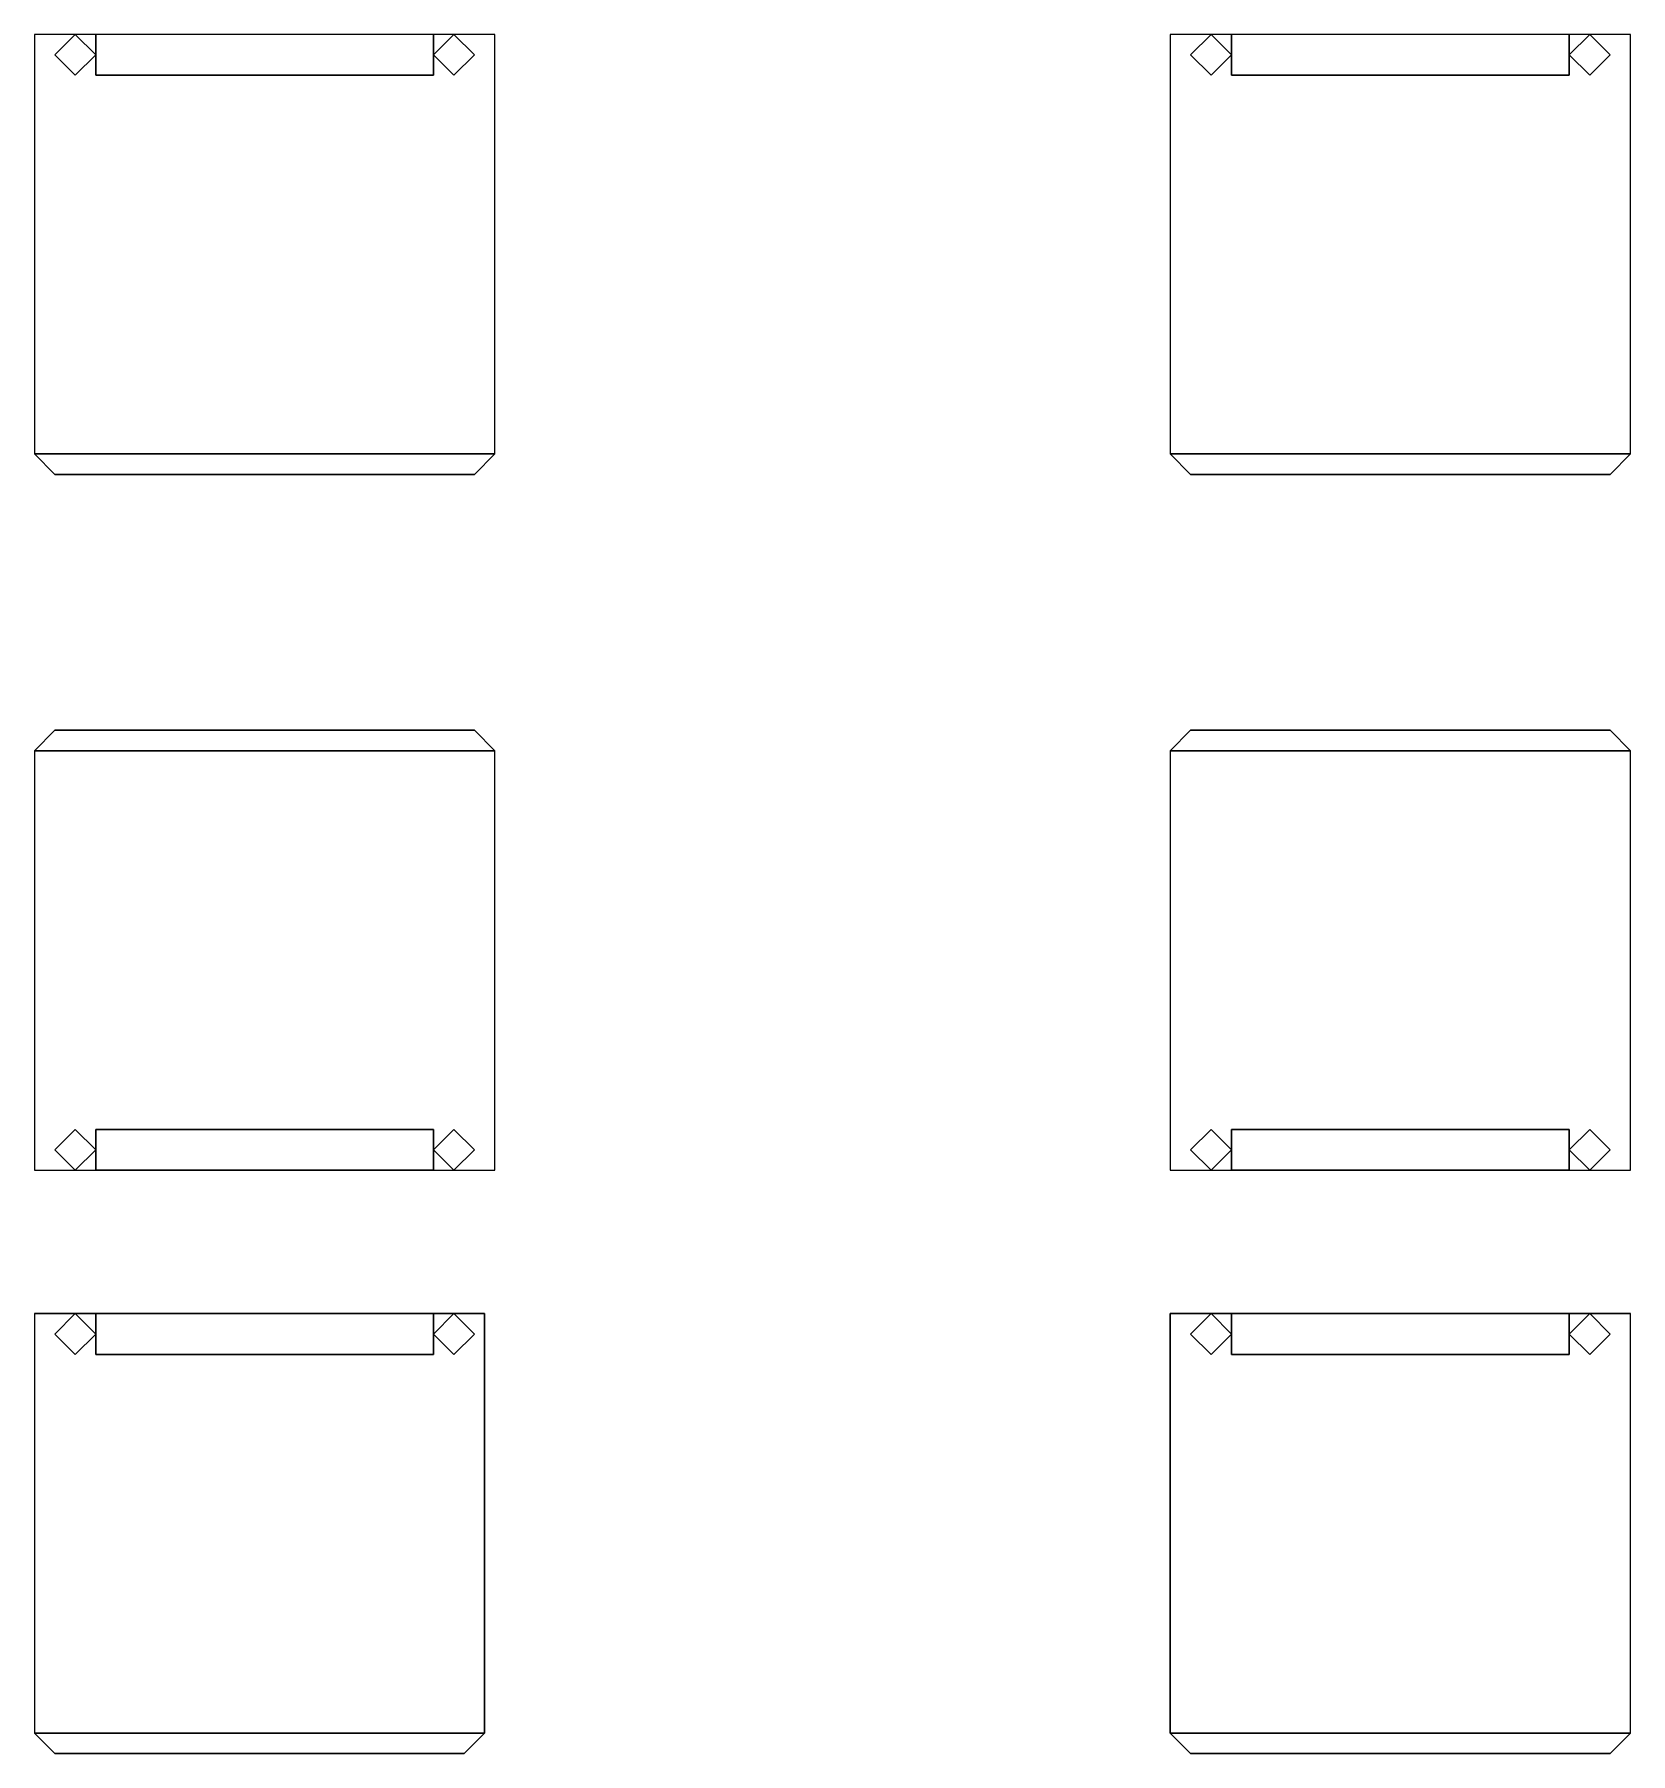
# Model space of a CAD drawing. Extents: x -0.78 to 0.78, y -0.75 to 0.93.
import ezdxf

# ---------------------------------------------------------------- set-up
doc = ezdxf.new("R2010")
doc.units = 0
doc.layers.add('C7P_SEATS', color=1, linetype='CONTINUOUS')

msp = doc.modelspace()

# ---------------------------------------------------------------- linework, layer by layer
at = {"layer": 'C7P_SEATS'}
for points in [[(-0.78, 0.52, 0.92), (-0.33, 0.52, 0.92), (-0.33, 0.93, 0.92), (-0.78, 0.93, 0.92)], [(-0.74, 0.93, 0.92), (-0.76, 0.91, 0.92), (-0.76, 0.91, 1.42), (-0.74, 0.93, 1.42)], [(-0.74, 0.93, 1.42), (-0.76, 0.91, 1.42), (-0.74, 0.89, 1.42), (-0.72, 0.91, 1.42)], [(-0.72, 0.91, 0.92), (-0.74, 0.93, 0.92), (-0.74, 0.93, 1.42), (-0.72, 0.91, 1.42)], [(-0.72, 0.93, 1.42), (-0.72, 0.89, 1.42), (-0.39, 0.89, 1.42), (-0.39, 0.93, 1.42)], [(-0.72, 0.93, 1.21), (-0.72, 0.89, 1.21), (-0.72, 0.89, 1.42), (-0.72, 0.93, 1.42)], [(-0.37, 0.93, 0.92), (-0.39, 0.91, 0.92), (-0.39, 0.91, 1.42), (-0.37, 0.93, 1.42)], [(-0.37, 0.93, 1.42), (-0.39, 0.91, 1.42), (-0.37, 0.89, 1.42), (-0.35, 0.91, 1.42)], [(-0.39, 0.89, 1.42), (-0.39, 0.89, 1.21), (-0.39, 0.93, 1.21), (-0.39, 0.93, 1.42)], [(-0.35, 0.91, 0.92), (-0.37, 0.93, 0.92), (-0.37, 0.93, 1.42), (-0.35, 0.91, 1.42)], [(0.33, 0.52, 0.92), (0.78, 0.52, 0.92), (0.78, 0.93, 0.92), (0.33, 0.93, 0.92)], [(0.37, 0.93, 0.92), (0.35, 0.91, 0.92), (0.35, 0.91, 1.42), (0.37, 0.93, 1.42)], [(0.37, 0.93, 1.42), (0.35, 0.91, 1.42), (0.37, 0.89, 1.42), (0.39, 0.91, 1.42)], [(0.39, 0.91, 0.92), (0.37, 0.93, 0.92), (0.37, 0.93, 1.42), (0.39, 0.91, 1.42)], [(0.39, 0.93, 1.42), (0.39, 0.89, 1.42), (0.72, 0.89, 1.42), (0.72, 0.93, 1.42)], [(0.39, 0.93, 1.21), (0.39, 0.89, 1.21), (0.39, 0.89, 1.42), (0.39, 0.93, 1.42)], [(0.74, 0.93, 0.92), (0.72, 0.91, 0.92), (0.72, 0.91, 1.42), (0.74, 0.93, 1.42)], [(0.72, 0.89, 1.42), (0.72, 0.89, 1.21), (0.72, 0.93, 1.21), (0.72, 0.93, 1.42)], [(0.74, 0.93, 1.42), (0.72, 0.91, 1.42), (0.74, 0.89, 1.42), (0.76, 0.91, 1.42)], [(0.76, 0.91, 0.92), (0.74, 0.93, 0.92), (0.74, 0.93, 1.42), (0.76, 0.91, 1.42)], [(-0.76, 0.91, 0.92), (-0.74, 0.89, 0.92), (-0.74, 0.89, 1.42), (-0.76, 0.91, 1.42)], [(-0.74, 0.89, 0.92), (-0.72, 0.91, 0.92), (-0.72, 0.91, 1.42), (-0.74, 0.89, 1.42)], [(-0.39, 0.91, 0.92), (-0.37, 0.89, 0.92), (-0.37, 0.89, 1.42), (-0.39, 0.91, 1.42)], [(-0.37, 0.89, 0.92), (-0.35, 0.91, 0.92), (-0.35, 0.91, 1.42), (-0.37, 0.89, 1.42)], [(0.35, 0.91, 0.92), (0.37, 0.89, 0.92), (0.37, 0.89, 1.42), (0.35, 0.91, 1.42)], [(0.37, 0.89, 0.92), (0.39, 0.91, 0.92), (0.39, 0.91, 1.42), (0.37, 0.89, 1.42)], [(0.72, 0.91, 0.92), (0.74, 0.89, 0.92), (0.74, 0.89, 1.42), (0.72, 0.91, 1.42)], [(0.74, 0.89, 0.92), (0.76, 0.91, 0.92), (0.76, 0.91, 1.42), (0.74, 0.89, 1.42)], [(-0.72, 0.89, 1.42), (-0.72, 0.89, 1.21), (-0.39, 0.89, 1.21), (-0.39, 0.89, 1.42)], [(0.39, 0.89, 1.42), (0.39, 0.89, 1.21), (0.72, 0.89, 1.21), (0.72, 0.89, 1.42)], [(-0.76, 0.5, 0.92), (-0.35, 0.5, 0.92), (-0.33, 0.52, 0.92), (-0.78, 0.52, 0.92)], [(-0.78, 0.52, 0.82), (-0.76, 0.5, 0.82), (-0.76, 0.5, 0.92), (-0.78, 0.52, 0.92)], [(-0.35, 0.5, 0.82), (-0.33, 0.52, 0.82), (-0.33, 0.52, 0.92), (-0.35, 0.5, 0.92)], [(0.33, 0.52, 0.82), (0.35, 0.5, 0.82), (0.35, 0.5, 0.92), (0.33, 0.52, 0.92)], [(0.35, 0.5, 0.92), (0.76, 0.5, 0.92), (0.78, 0.52, 0.92), (0.33, 0.52, 0.92)], [(0.76, 0.5, 0.82), (0.78, 0.52, 0.82), (0.78, 0.52, 0.92), (0.76, 0.5, 0.92)], [(-0.76, 0.5, 0.82), (-0.35, 0.5, 0.82), (-0.35, 0.5, 0.92), (-0.76, 0.5, 0.92)], [(0.35, 0.5, 0.82), (0.76, 0.5, 0.82), (0.76, 0.5, 0.92), (0.35, 0.5, 0.92)], [(-0.35, 0.25, 0.92), (-0.76, 0.25, 0.92), (-0.78, 0.23, 0.92), (-0.33, 0.23, 0.92)], [(-0.76, 0.25, 0.82), (-0.78, 0.23, 0.82), (-0.78, 0.23, 0.92), (-0.76, 0.25, 0.92)], [(-0.35, 0.25, 0.82), (-0.76, 0.25, 0.82), (-0.76, 0.25, 0.92), (-0.35, 0.25, 0.92)], [(-0.33, 0.23, 0.82), (-0.35, 0.25, 0.82), (-0.35, 0.25, 0.92), (-0.33, 0.23, 0.92)], [(0.76, 0.25, 0.92), (0.35, 0.25, 0.92), (0.33, 0.23, 0.92), (0.78, 0.23, 0.92)], [(0.35, 0.25, 0.82), (0.33, 0.23, 0.82), (0.33, 0.23, 0.92), (0.35, 0.25, 0.92)], [(0.76, 0.25, 0.82), (0.35, 0.25, 0.82), (0.35, 0.25, 0.92), (0.76, 0.25, 0.92)], [(0.78, 0.23, 0.82), (0.76, 0.25, 0.82), (0.76, 0.25, 0.92), (0.78, 0.23, 0.92)], [(-0.33, 0.23, 0.92), (-0.78, 0.23, 0.92), (-0.78, -0.18, 0.92), (-0.33, -0.18, 0.92)], [(0.78, 0.23, 0.92), (0.33, 0.23, 0.92), (0.33, -0.18, 0.92), (0.78, -0.18, 0.92)], [(-0.74, -0.14, 0.92), (-0.76, -0.16, 0.92), (-0.76, -0.16, 1.42), (-0.74, -0.14, 1.42)], [(-0.74, -0.14, 1.42), (-0.76, -0.16, 1.42), (-0.74, -0.18, 1.42), (-0.72, -0.16, 1.42)], [(-0.72, -0.16, 0.92), (-0.74, -0.14, 0.92), (-0.74, -0.14, 1.42), (-0.72, -0.16, 1.42)], [(-0.72, -0.14, 1.42), (-0.72, -0.18, 1.42), (-0.39, -0.18, 1.42), (-0.39, -0.14, 1.42)], [(-0.39, -0.14, 1.42), (-0.39, -0.14, 1.21), (-0.72, -0.14, 1.21), (-0.72, -0.14, 1.42)], [(-0.72, -0.14, 1.21), (-0.72, -0.18, 1.21), (-0.72, -0.18, 1.42), (-0.72, -0.14, 1.42)], [(-0.37, -0.14, 0.92), (-0.39, -0.16, 0.92), (-0.39, -0.16, 1.42), (-0.37, -0.14, 1.42)], [(-0.39, -0.18, 1.42), (-0.39, -0.18, 1.21), (-0.39, -0.14, 1.21), (-0.39, -0.14, 1.42)], [(-0.37, -0.14, 1.42), (-0.39, -0.16, 1.42), (-0.37, -0.18, 1.42), (-0.35, -0.16, 1.42)], [(-0.35, -0.16, 0.92), (-0.37, -0.14, 0.92), (-0.37, -0.14, 1.42), (-0.35, -0.16, 1.42)], [(0.37, -0.14, 0.92), (0.35, -0.16, 0.92), (0.35, -0.16, 1.42), (0.37, -0.14, 1.42)], [(0.37, -0.14, 1.42), (0.35, -0.16, 1.42), (0.37, -0.18, 1.42), (0.39, -0.16, 1.42)], [(0.39, -0.16, 0.92), (0.37, -0.14, 0.92), (0.37, -0.14, 1.42), (0.39, -0.16, 1.42)], [(0.39, -0.14, 1.21), (0.39, -0.18, 1.21), (0.39, -0.18, 1.42), (0.39, -0.14, 1.42)], [(0.72, -0.14, 1.42), (0.72, -0.14, 1.21), (0.39, -0.14, 1.21), (0.39, -0.14, 1.42)], [(0.39, -0.14, 1.42), (0.39, -0.18, 1.42), (0.72, -0.18, 1.42), (0.72, -0.14, 1.42)], [(0.74, -0.14, 0.92), (0.72, -0.16, 0.92), (0.72, -0.16, 1.42), (0.74, -0.14, 1.42)], [(0.74, -0.14, 1.42), (0.72, -0.16, 1.42), (0.74, -0.18, 1.42), (0.76, -0.16, 1.42)], [(0.72, -0.18, 1.42), (0.72, -0.18, 1.21), (0.72, -0.14, 1.21), (0.72, -0.14, 1.42)], [(0.76, -0.16, 0.92), (0.74, -0.14, 0.92), (0.74, -0.14, 1.42), (0.76, -0.16, 1.42)], [(-0.76, -0.16, 0.92), (-0.74, -0.18, 0.92), (-0.74, -0.18, 1.42), (-0.76, -0.16, 1.42)], [(-0.74, -0.18, 0.92), (-0.72, -0.16, 0.92), (-0.72, -0.16, 1.42), (-0.74, -0.18, 1.42)], [(-0.39, -0.16, 0.92), (-0.37, -0.18, 0.92), (-0.37, -0.18, 1.42), (-0.39, -0.16, 1.42)], [(-0.37, -0.18, 0.92), (-0.35, -0.16, 0.92), (-0.35, -0.16, 1.42), (-0.37, -0.18, 1.42)], [(0.35, -0.16, 0.92), (0.37, -0.18, 0.92), (0.37, -0.18, 1.42), (0.35, -0.16, 1.42)], [(0.37, -0.18, 0.92), (0.39, -0.16, 0.92), (0.39, -0.16, 1.42), (0.37, -0.18, 1.42)], [(0.72, -0.16, 0.92), (0.74, -0.18, 0.92), (0.74, -0.18, 1.42), (0.72, -0.16, 1.42)], [(0.74, -0.18, 0.92), (0.76, -0.16, 0.92), (0.76, -0.16, 1.42), (0.74, -0.18, 1.42)], [(-0.72, -0.18, 1.42), (-0.72, -0.18, 1.21), (-0.39, -0.18, 1.21), (-0.39, -0.18, 1.42)], [(0.39, -0.18, 1.42), (0.39, -0.18, 1.21), (0.72, -0.18, 1.21), (0.72, -0.18, 1.42)], [(-0.78, -0.73, 0.92), (-0.34, -0.73, 0.92), (-0.34, -0.32, 0.92), (-0.78, -0.32, 0.92)], [(-0.78, -0.32, 0.92), (-0.34, -0.32, 0.92), (-0.34, -0.32, 0.82), (-0.78, -0.32, 0.82)], [(-0.74, -0.32, 0.92), (-0.76, -0.34, 0.92), (-0.76, -0.34, 1.42), (-0.74, -0.32, 1.42)], [(-0.74, -0.32, 1.42), (-0.76, -0.34, 1.42), (-0.74, -0.36, 1.42), (-0.72, -0.34, 1.42)], [(-0.72, -0.34, 0.92), (-0.74, -0.32, 0.92), (-0.74, -0.32, 1.42), (-0.72, -0.34, 1.42)], [(-0.39, -0.32, 1.42), (-0.39, -0.32, 1.21), (-0.72, -0.32, 1.21), (-0.72, -0.32, 1.42)], [(-0.72, -0.32, 1.42), (-0.72, -0.36, 1.42), (-0.39, -0.36, 1.42), (-0.39, -0.32, 1.42)], [(-0.72, -0.32, 1.21), (-0.72, -0.36, 1.21), (-0.72, -0.36, 1.42), (-0.72, -0.32, 1.42)], [(-0.37, -0.32, 0.92), (-0.39, -0.34, 0.92), (-0.39, -0.34, 1.42), (-0.37, -0.32, 1.42)], [(-0.37, -0.32, 1.42), (-0.39, -0.34, 1.42), (-0.37, -0.36, 1.42), (-0.35, -0.34, 1.42)], [(-0.39, -0.36, 1.42), (-0.39, -0.36, 1.21), (-0.39, -0.32, 1.21), (-0.39, -0.32, 1.42)], [(-0.35, -0.34, 0.92), (-0.37, -0.32, 0.92), (-0.37, -0.32, 1.42), (-0.35, -0.34, 1.42)], [(-0.34, -0.73, 0.92), (-0.34, -0.73, 0.82), (-0.34, -0.32, 0.82), (-0.34, -0.32, 0.92)], [(0.33, -0.73, 0.92), (0.78, -0.73, 0.92), (0.78, -0.32, 0.92), (0.33, -0.32, 0.92)], [(0.33, -0.32, 0.82), (0.33, -0.73, 0.82), (0.33, -0.73, 0.92), (0.33, -0.32, 0.92)], [(0.33, -0.32, 0.92), (0.78, -0.32, 0.92), (0.78, -0.32, 0.82), (0.33, -0.32, 0.82)], [(0.37, -0.32, 0.92), (0.35, -0.34, 0.92), (0.35, -0.34, 1.42), (0.37, -0.32, 1.42)], [(0.37, -0.32, 1.42), (0.35, -0.34, 1.42), (0.37, -0.36, 1.42), (0.39, -0.34, 1.42)], [(0.39, -0.34, 0.92), (0.37, -0.32, 0.92), (0.37, -0.32, 1.42), (0.39, -0.34, 1.42)], [(0.39, -0.32, 1.42), (0.39, -0.36, 1.42), (0.72, -0.36, 1.42), (0.72, -0.32, 1.42)], [(0.72, -0.32, 1.42), (0.72, -0.32, 1.21), (0.39, -0.32, 1.21), (0.39, -0.32, 1.42)], [(0.39, -0.32, 1.21), (0.39, -0.36, 1.21), (0.39, -0.36, 1.42), (0.39, -0.32, 1.42)], [(0.74, -0.32, 0.92), (0.72, -0.34, 0.92), (0.72, -0.34, 1.42), (0.74, -0.32, 1.42)], [(0.72, -0.36, 1.42), (0.72, -0.36, 1.21), (0.72, -0.32, 1.21), (0.72, -0.32, 1.42)], [(0.74, -0.32, 1.42), (0.72, -0.34, 1.42), (0.74, -0.36, 1.42), (0.76, -0.34, 1.42)], [(0.76, -0.34, 0.92), (0.74, -0.32, 0.92), (0.74, -0.32, 1.42), (0.76, -0.34, 1.42)], [(-0.76, -0.34, 0.92), (-0.74, -0.36, 0.92), (-0.74, -0.36, 1.42), (-0.76, -0.34, 1.42)], [(-0.74, -0.36, 0.92), (-0.72, -0.34, 0.92), (-0.72, -0.34, 1.42), (-0.74, -0.36, 1.42)], [(-0.39, -0.34, 0.92), (-0.37, -0.36, 0.92), (-0.37, -0.36, 1.42), (-0.39, -0.34, 1.42)], [(-0.37, -0.36, 0.92), (-0.35, -0.34, 0.92), (-0.35, -0.34, 1.42), (-0.37, -0.36, 1.42)], [(0.35, -0.34, 0.92), (0.37, -0.36, 0.92), (0.37, -0.36, 1.42), (0.35, -0.34, 1.42)], [(0.37, -0.36, 0.92), (0.39, -0.34, 0.92), (0.39, -0.34, 1.42), (0.37, -0.36, 1.42)], [(0.72, -0.34, 0.92), (0.74, -0.36, 0.92), (0.74, -0.36, 1.42), (0.72, -0.34, 1.42)], [(0.74, -0.36, 0.92), (0.76, -0.34, 0.92), (0.76, -0.34, 1.42), (0.74, -0.36, 1.42)], [(-0.72, -0.36, 1.42), (-0.72, -0.36, 1.21), (-0.39, -0.36, 1.21), (-0.39, -0.36, 1.42)], [(0.39, -0.36, 1.42), (0.39, -0.36, 1.21), (0.72, -0.36, 1.21), (0.72, -0.36, 1.42)], [(-0.76, -0.75, 0.92), (-0.36, -0.75, 0.92), (-0.34, -0.73, 0.92), (-0.78, -0.73, 0.92)], [(-0.78, -0.73, 0.82), (-0.76, -0.75, 0.82), (-0.76, -0.75, 0.92), (-0.78, -0.73, 0.92)], [(-0.36, -0.75, 0.82), (-0.34, -0.73, 0.82), (-0.34, -0.73, 0.92), (-0.36, -0.75, 0.92)], [(0.35, -0.75, 0.92), (0.76, -0.75, 0.92), (0.78, -0.73, 0.92), (0.33, -0.73, 0.92)], [(0.33, -0.73, 0.82), (0.35, -0.75, 0.82), (0.35, -0.75, 0.92), (0.33, -0.73, 0.92)], [(0.76, -0.75, 0.82), (0.78, -0.73, 0.82), (0.78, -0.73, 0.92), (0.76, -0.75, 0.92)], [(-0.76, -0.75, 0.82), (-0.36, -0.75, 0.82), (-0.36, -0.75, 0.92), (-0.76, -0.75, 0.92)], [(0.35, -0.75, 0.82), (0.76, -0.75, 0.82), (0.76, -0.75, 0.92), (0.35, -0.75, 0.92)]]:
    msp.add_3dface(points, dxfattribs=at)

doc.saveas('drawing.dxf')
